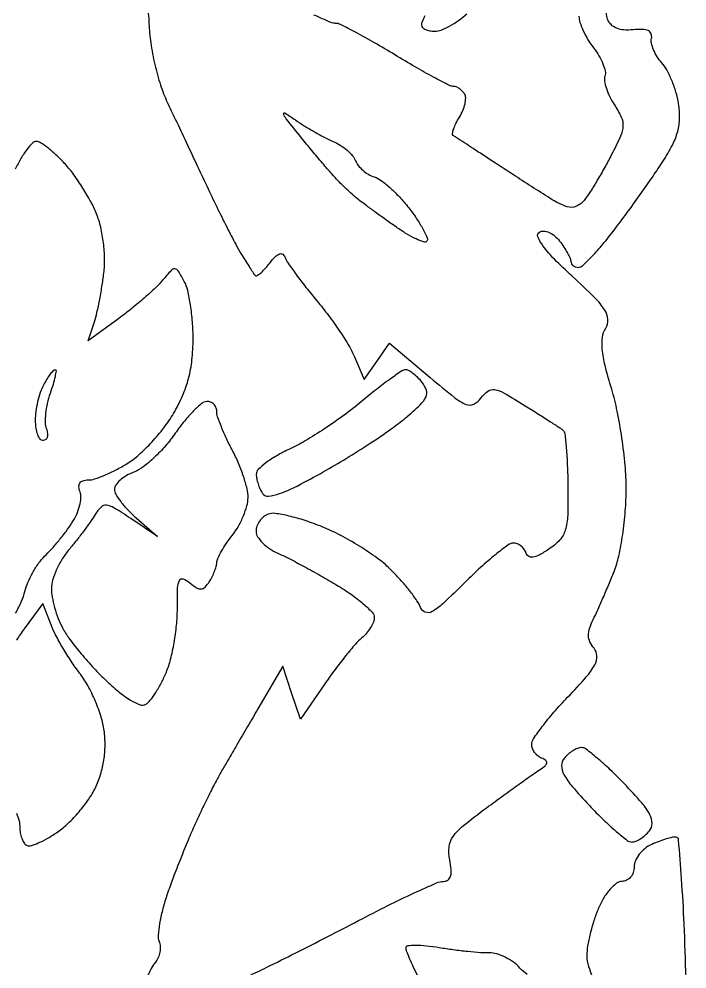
# Model space of a CAD drawing. Extents: x 0 to 102, y 0 to 135.
# Drawn here: x 50.67 to 57.84, y 90.43 to 100.64 of the extents above; entities that cross this region are included whole.
import ezdxf

# ---------------------------------------------------------------- set-up
doc = ezdxf.new("R2010")
doc.units = 0
doc.header["$MEASUREMENT"] = 0

msp = doc.modelspace()

# ---------------------------------------------------------------- linework, layer by layer
for points in [[(52.042633, 100.804074, -0.026624), (52.062041, 100.5894, 0.027952), (52.081547, 100.379845, 0.019943), (52.125732, 100.148333, 0.020143), (52.187077, 99.925594, 0.032917), (52.258759, 99.7434, -0.000118), (52.345697, 99.55893, -0.000051), (52.4615, 99.312997, -0.00005), (52.584714, 99.05119, -0.000066), (52.696839, 98.8128, 0.003802), (52.803737, 98.589864, 0.004133), (52.911124, 98.374731, 0.003888), (53.006044, 98.191969, 0.020176), (53.063246, 98.0937, 0.000456), (53.106598, 98.025827, 0.000541), (53.147662, 97.961816, 0.000469), (53.182421, 97.907876, 0.00348), (53.199167, 97.882333, 0.381009), (53.218581, 97.877263, 0.051251), (53.257086, 97.902216, 0.038488), (53.305172, 97.947405, 0.021291), (53.356925, 98.009233, -0.025737), (53.418846, 98.081886, -0.115485), (53.465158, 98.112465, -0.255735), (53.500056, 98.107293, -0.142077), (53.526499, 98.071828, 0.060737), (53.558069, 98.011148, 0.007795), (53.643076, 97.891226, 0.009019), (53.74919, 97.751719, 0.007406), (53.867351, 97.606528, -0.014307), (53.990123, 97.451346, -0.012371), (54.110132, 97.281802, -0.01254), (54.211256, 97.122689, -0.035061), (54.2712, 97.004965), (54.374078, 96.76223), (54.510382, 96.956831), (54.646685, 97.151431), (55.08365, 96.782976, 0.00675), (55.349317, 96.56503, 0.072174), (55.469443, 96.494736, 0.21273), (55.551306, 96.49751, 0.122189), (55.628449, 96.561994, -0.077358), (55.702897, 96.636384, -0.202717), (55.774987, 96.653309, -0.08862), (55.876869, 96.616557, -0.008549), (56.103392, 96.48075, -0.002112), (56.2471, 96.390372, -0.002929), (56.375088, 96.308069, -0.001819), (56.482047, 96.237844, -0.036704), (56.5128, 96.214075, -0.184959), (56.52993, 96.180656, -0.005839), (56.544876, 96.025747, -0.010632), (56.556658, 95.83972, -0.007089), (56.562595, 95.626261, -0.010163), (56.56043, 95.303019, -0.065641), (56.534798, 95.142261, -0.114873), (56.474082, 95.035712, -0.061091), (56.357548, 94.937144, -0.0205), (56.252819, 94.874502, -0.089285), (56.184486, 94.85186, -0.190303), (56.13967, 94.862555, -0.161042), (56.110353, 94.90184, 0.079973), (56.089706, 94.941369, 0.070216), (56.056886, 94.974468, 0.07247), (56.01732, 94.996327, 0.097164), (55.977, 95.003097, 0.153605), (55.91906, 94.983108, 0.011101), (55.783469, 94.878041, 0.01473), (55.62543, 94.741956, 0.010576), (55.45677, 94.58117, -0.007295), (55.222839, 94.355211, -0.059129), (55.103058, 94.266891, -0.216382), (55.031212, 94.260332, -0.223968), (54.980409, 94.310171, 0.062581), (54.941741, 94.384569, 0.016129), (54.861148, 94.493594, 0.01616), (54.760388, 94.612944, 0.015808), (54.651412, 94.726444, 0.036552), (54.514059, 94.842379, 0.018038), (54.324408, 94.969885, 0.017796), (54.117103, 95.088646, 0.024779), (53.923204, 95.178773, 0.017578), (53.739991, 95.245735, 0.021741), (53.564972, 95.294507, 0.020744), (53.417301, 95.32242, 0.128638), (53.341281, 95.313983, 0.082799), (53.292395, 95.285233, 0.065916), (53.250965, 95.240069, 0.066357), (53.222958, 95.186027, 0.086621), (53.2134, 95.131271, 0.139213), (53.230026, 95.072714, 0.056469), (53.281741, 95.006914, 0.05002), (53.357044, 94.944522, 0.044685), (53.44605, 94.895592, -0.015192), (53.562581, 94.840202, -0.005175), (53.728403, 94.752934, -0.00514), (53.909639, 94.652726, -0.005902), (54.08055, 94.553237, -0.018517), (54.234461, 94.453279, -0.025467), (54.364357, 94.351642, -0.024001), (54.460188, 94.260036, -0.192305), (54.4824, 94.20442, -0.095068), (54.472896, 94.154885, -0.042173), (54.443026, 94.095113, -0.039725), (54.399647, 94.035258, -0.042909), (54.34836, 93.984675, 0.040792), (54.280242, 93.918056, 0.009317), (54.176759, 93.794287, 0.009578), (54.062517, 93.646654, 0.009195), (53.952411, 93.492759), (53.690501, 93.112086), (53.594848, 93.396179), (53.499195, 93.680272), (53.232491, 93.222086, -0.000106), (53.121299, 93.031155, -0.0001), (53.007751, 92.836364, -0.000099), (52.907033, 92.663741, -0.000347), (52.841937, 92.5524, 0.012514), (52.782698, 92.445171, 0.004618), (52.704395, 92.291197, 0.004574), (52.621965, 92.121458, 0.005487), (52.547627, 91.9602, 0.007021), (52.473249, 91.787629, 0.004337), (52.390429, 91.582792, 0.004349), (52.3121, 91.378942, 0.007794), (52.251854, 91.210008, 0.018946), (52.207206, 91.059893, 0.022134), (52.176656, 90.914382, 0.021788), (52.161849, 90.790658, 0.11094), (52.171835, 90.722481, -0.080641), (52.18286, 90.669579, -0.055552), (52.178787, 90.608371, -0.054804), (52.16114, 90.548567, -0.071859), (52.131897, 90.499773, 0.051579), (52.087069, 90.431396, 0.006453), (52.00756, 90.272654, 0.007541)], [(53.1288, 90.350021, 0.00739), (53.327759, 90.444521, 0.002115), (53.633348, 90.596853, 0.002129), (53.976719, 90.771673, 0.00226), (54.311809, 90.945997, -0.005433), (54.627459, 91.10767, -0.00771), (54.911888, 91.244037, -0.004723), (55.152809, 91.352262, -0.103557), (55.227981, 91.368, 0.158462), (55.275376, 91.383407, 0.168407), (55.303237, 91.423399, 0.092381), (55.30963, 91.493789, 0.027732), (55.293575, 91.60065, -0.078808), (55.287017, 91.739266, -0.127085), (55.328725, 91.84913, -0.0691), (55.439633, 91.967319, -0.01132), (55.688703, 92.159251, -0.001458), (55.867767, 92.290083, -0.001686), (56.039129, 92.413642, -0.001505), (56.184928, 92.517361, -0.009937), (56.259, 92.567542, 0.028614), (56.316969, 92.610055, 0.180296), (56.335, 92.641255, 0.28126), (56.324334, 92.667877, 0.064065), (56.28015, 92.692791, -0.077342), (56.239721, 92.717016, -0.063828), (56.205464, 92.753855, -0.065276), (56.182288, 92.797177, -0.090465), (56.1744, 92.840415, -0.150355), (56.193047, 92.901024, -0.013282), (56.287667, 93.032582, -0.016434), (56.4123, 93.185781, -0.012059), (56.55999, 93.347554, 0.010295), (56.760557, 93.565695, 0.057173), (56.851425, 93.696085, 0.129705), (56.874179, 93.790517, 0.169393), (56.843338, 93.873173, -0.066046), (56.800112, 93.941994, -0.100583), (56.784182, 94.010511, -0.085696), (56.795292, 94.087649, -0.037243), (56.834656, 94.183834, 0.009518), (56.879546, 94.278236, 0.003548), (56.939123, 94.412459, 0.003514), (57.002015, 94.559724, 0.004245), (57.058908, 94.698882, 0.041648), (57.109248, 94.86374, 0.016938), (57.15111, 95.094787, 0.016594), (57.179642, 95.34806, 0.02004), (57.188954, 95.587182, 0.022131), (57.177515, 95.838917, 0.013702), (57.142931, 96.132998, 0.013738), (57.092728, 96.422105, 0.023969), (57.03319, 96.657888, -0.012258), (56.962752, 96.911655, -0.037388), (56.932258, 97.087718, -0.057252), (56.93452, 97.21608, -0.108105), (56.969606, 97.312988, 0.161151), (56.993039, 97.407437, 0.124832), (56.959018, 97.508493, 0.054886), (56.84929, 97.643414, 0.009393), (56.609232, 97.87138, -0.012376), (56.418426, 98.054751, -0.035148), (56.298211, 98.194541, -0.05704), (56.240131, 98.294577, -0.37335), (56.25609, 98.345702, -0.155893), (56.303002, 98.357395, -0.087446), (56.360633, 98.343324, -0.071812), (56.420475, 98.306031, -0.055501), (56.473438, 98.250222, -0.0168), (56.519031, 98.185644, -0.019329), (56.557976, 98.12104, -0.018781), (56.58654, 98.064286, -0.096889), (56.594709, 98.03025, 0.120859), (56.601747, 98.006043, 0.096164), (56.619645, 97.985438, 0.087492), (56.64566, 97.971586, 0.078853), (56.675819, 97.9668, 0.191897), (56.720248, 97.984503, 0.012326), (56.821066, 98.084843, 0.016602), (56.937254, 98.214694, 0.011512), (57.060156, 98.36865, 0.004881), (57.193077, 98.546836, 0.0034), (57.339749, 98.750406, 0.00343), (57.477792, 98.947624, 0.007094), (57.582378, 99.103946, 0.024707), (57.685241, 99.281105, 0.053007), (57.742417, 99.428197, 0.06129), (57.76271, 99.569748, 0.045241), (57.751557, 99.727788, 0.031873), (57.723676, 99.849833, 0.025871), (57.678899, 99.976391, 0.026595), (57.625185, 100.089033, 0.059425), (57.570387, 100.166304, -0.043349), (57.520927, 100.231511, -0.042251), (57.482967, 100.304816, -0.045447), (57.461049, 100.375036, -0.105988), (57.461021, 100.429836, 0.150424), (57.456716, 100.478651, 0.190675), (57.425674, 100.511091, 0.104782), (57.362791, 100.525271, 0.031157), (57.26388, 100.520389, -0.046322), (57.165175, 100.518511, -0.079698), (57.085348, 100.537422, -0.097452), (57.026443, 100.576518, -0.106434), (56.988947, 100.633939, -0.100497), (56.977838, 100.700214, -0.049003)], [(56.682, 100.666536, 0.079074), (56.692704, 100.599278, 0.028795), (56.727991, 100.509158, 0.027693), (56.778645, 100.413309, 0.029611), (56.838567, 100.325859, -0.032215), (56.89591, 100.241232, -0.037223), (56.938862, 100.153818, -0.040414), (56.963123, 100.075807, -0.139787), (56.960136, 100.023509, 0.127226), (56.955814, 99.970733, 0.036887), (56.975797, 99.890842, 0.034498), (57.012567, 99.800832, 0.030823), (57.062596, 99.713132, -0.035754), (57.136072, 99.581329, -0.124097), (57.154375, 99.486239, -0.09119), (57.128029, 99.377949, -0.014298), (57.032249, 99.179224, -0.007781), (56.959288, 99.04351, -0.006789), (56.878822, 98.90376, -0.006841), (56.802621, 98.779382, -0.020042), (56.745585, 98.696626, -0.126954), (56.654752, 98.623963, -0.188785), (56.554215, 98.619034, -0.058876), (56.395272, 98.694212, -0.004588), (55.998713, 98.947613, -0.000242), (55.755203, 99.106548, -0.000367), (55.543694, 99.244964, -0.000131), (55.361385, 99.36453, -0.009385), (55.331603, 99.384885, -0.28734), (55.322866, 99.405963, -0.039679), (55.334955, 99.454109, -0.035571), (55.360356, 99.514791, -0.022679), (55.397919, 99.581489, 0.039788), (55.434549, 99.652071, 0.045436), (55.457633, 99.72454, 0.05094), (55.465064, 99.788443, 0.142848), (55.453173, 99.831441, 0.056838), (55.428723, 99.862486, 0.049981), (55.396904, 99.88876, 0.052783), (55.362892, 99.906679, 0.09514), (55.332054, 99.9126, -0.119877), (55.284859, 99.92408, -0.004258), (55.118314, 100.012005, -0.007656), (54.922649, 100.121341, -0.005263), (54.704075, 100.251, 0.005882), (54.484899, 100.380649, 0.008424), (54.28736, 100.489995, 0.005077), (54.119655, 100.576996, 0.117639), (54.067666, 100.5894, -0.101688), (54.014592, 100.600307, -0.004139), (53.834632, 100.679302, -0.007085)], [(55.027272, 100.670243, 0.017578), (54.997413, 100.606738, 0.101436), (54.99, 100.570576, 0.203803), (55.000691, 100.545437, 0.083798), (55.031888, 100.524122, 0.063987), (55.078011, 100.509632, 0.044175), (55.132597, 100.5048, 0.092923), (55.201162, 100.517654, 0.03282), (55.292133, 100.560064, 0.031231), (55.388302, 100.620935, 0.031872), (55.475453, 100.692933, -0.017018)], [(50.629235, 94.250023, 0.021357), (50.693994, 94.379073, 0.04682), (50.729649, 94.48357, -0.041788), (50.761882, 94.581241, -0.027228), (50.814284, 94.687879, -0.027366), (50.877256, 94.787015, -0.046043), (50.941661, 94.861546, 0.019384), (51.011875, 94.934553, 0.010421), (51.092968, 95.029608, 0.010363), (51.171727, 95.130104, 0.015992), (51.235139, 95.220442, 0.040656), (51.283427, 95.309093, 0.041003), (51.316574, 95.404141, 0.044282), (51.33113, 95.491511, 0.1112), (51.321857, 95.555047, -0.076498), (51.31018, 95.608851, -0.16567), (51.321224, 95.649172, -0.167224), (51.354478, 95.674123, -0.07824), (51.408319, 95.6826, 0.079257), (51.478903, 95.693859, 0.020168), (51.587872, 95.734465, 0.020046), (51.710103, 95.791579, 0.019096), (51.829413, 95.859163, 0.044654), (51.954033, 95.952496, 0.022953), (52.093086, 96.089498, 0.022618), (52.224284, 96.244726, 0.031605), (52.325849, 96.395345, 0.029852), (52.423391, 96.587179, 0.038448), (52.488175, 96.773958, 0.03759), (52.524561, 96.971832, 0.026684), (52.5366, 97.197244, 0.019144), (52.529616, 97.379586, 0.018875), (52.508703, 97.56173, 0.019132), (52.478297, 97.719559, 0.065799), (52.441632, 97.816973, 0.015089), (52.377229, 97.929045, 0.247565), (52.341185, 97.950343, 0.223086), (52.300875, 97.933741, 0.01233), (52.208982, 97.82822, -0.030251), (52.133856, 97.747949, -0.010035), (52.014518, 97.639432, -0.009949), (51.877133, 97.524188, -0.011152), (51.740318, 97.418929), (51.409336, 97.175842), (51.475653, 97.380971, 0.022066), (51.503761, 97.483104, 0.0088), (51.533588, 97.625248, 0.008689), (51.560432, 97.77991, 0.010822), (51.579752, 97.9245, 0.036191), (51.58575, 98.078828, 0.025862), (51.571034, 98.251094, 0.026032), (51.538919, 98.418996, 0.039598), (51.492199, 98.559885, 0.026774), (51.428667, 98.690444, 0.016304), (51.340586, 98.837712, 0.016322), (51.243442, 98.978414, 0.027632), (51.152071, 99.088635, 0.018151), (51.063628, 99.177379, 0.023041), (50.975502, 99.252319, 0.021962), (50.897885, 99.307115, 0.143679), (50.852609, 99.3204, 0.202953), (50.811413, 99.30296, 0.030138), (50.751346, 99.23302, 0.029906), (50.687024, 99.136861, 0.021676), (50.626782, 99.022935, -0.014778)], [(50.638913, 92.101814, -0.03071), (50.666596, 92.017487, -0.064034), (50.6754, 91.949023, 0.043301), (50.680593, 91.889177, 0.044601), (50.696012, 91.831733, 0.04873), (50.718634, 91.784755, 0.118315), (50.745568, 91.757619, 0.211078), (50.788483, 91.75168, 0.030745), (50.873502, 91.781754, 0.030374), (50.975242, 91.832439, 0.021735), (51.082554, 91.900676, 0.038961), (51.19479, 91.992881, 0.024409), (51.311495, 92.116565, 0.024451), (51.415128, 92.250461, 0.040415), (51.487245, 92.37383, 0.038496), (51.543226, 92.517626, 0.035907), (51.578083, 92.671681, 0.035488), (51.590818, 92.830967, 0.035558), (51.580885, 92.990347, 0.042792), (51.548164, 93.137454, 0.024735), (51.485307, 93.30761, 0.024581), (51.404757, 93.473313, 0.037512), (51.317629, 93.607286, -0.016434), (51.227363, 93.734064, -0.012727), (51.137258, 93.87765, -0.012917), (51.059979, 94.016089, -0.030004), (51.011162, 94.124438), (50.923716, 94.354439), (50.722837, 94.082163, 0.016378), (50.639654, 93.961323, 0.012277)], [(57.831944, 90.331025, 0.004262), (57.811768, 90.907718, 0.007018), (57.783712, 91.394856, 0.001995), (57.752082, 91.81268, 0.351177), (57.723552, 91.843, 0.089714), (57.685415, 91.841527, 0.017886), (57.619151, 91.824373, 0.018392), (57.54246, 91.798459, 0.016224), (57.46455, 91.76597, 0.06194), (57.39176, 91.721217, 0.057571), (57.330115, 91.659004, 0.061637), (57.288242, 91.589571, 0.105277), (57.2742, 91.52362, -0.082948), (57.264272, 91.464187, -0.092637), (57.235655, 91.413714, -0.100597), (57.193032, 91.379963, -0.11785), (57.142983, 91.368, 0.166097), (57.084087, 91.34788, 0.04985), (57.014302, 91.281819, 0.043903), (56.945761, 91.186906, 0.035492), (56.889183, 91.074617, 0.02192), (56.842247, 90.946808, 0.017462), (56.802609, 90.805345, 0.017796), (56.775108, 90.671527, 0.041799), (56.7666, 90.569929, 0.079066), (56.784969, 90.454494, 0.015803), (56.856164, 90.257754, 0.016346)], [(56.124226, 90.368732, -0.053009), (56.047973, 90.436877, 0.052777), (55.977305, 90.500091, 0.041738), (55.889346, 90.552923, 0.043073), (55.798307, 90.588378, 0.076938), (55.71885, 90.598905, -0.023761), (55.626186, 90.601282, -0.007307), (55.486849, 90.613544, -0.007293), (55.331131, 90.631842, -0.007936), (55.18035, 90.654235, 0.014688), (55.042478, 90.672811, 0.02503), (54.926418, 90.679144, 0.023102), (54.838791, 90.675484, 0.388687), (54.8208, 90.655838, 0.08995), (54.827116, 90.621012, 0.009355), (54.857901, 90.543384, 0.011377), (54.898734, 90.451703, 0.008873), (54.947101, 90.353958, -0.034232)]]:
    msp.add_lwpolyline(points, format="xyb")
for points in [[(53.6364, 99.551456, 0.013685), (53.731416, 99.488699, 0.009407), (53.842324, 99.422588, 0.00949), (53.951564, 99.362947, 0.019004), (54.040418, 99.320816, -0.040618), (54.117627, 99.280035, -0.036172), (54.190468, 99.225863, -0.037993), (54.248869, 99.167191, -0.085388), (54.280883, 99.11339, 0.077925), (54.310457, 99.061971, 0.045636), (54.359947, 99.010799, 0.04434), (54.420284, 98.967516, 0.056641), (54.482704, 98.939603, -0.084535), (54.556933, 98.901336, -0.023443), (54.658222, 98.817475, -0.022963), (54.765713, 98.710211, -0.022237), (54.864133, 98.592426, -0.016123), (54.948024, 98.474757, -0.025458), (55.011338, 98.36822, -0.022865), (55.052271, 98.281179, -0.303665), (55.045714, 98.248114, -0.28689), (55.012946, 98.240558, -0.025671), (54.931049, 98.2736, -0.027268), (54.830485, 98.327153, -0.017565), (54.719921, 98.39943, -0.001709), (54.604591, 98.481336, -0.001693), (54.489452, 98.564289, -0.001659), (54.389189, 98.637551, -0.006567), (54.328286, 98.683609, -0.013301), (54.276729, 98.725921, -0.006564), (54.213395, 98.782253, -0.006508), (54.149156, 98.842469, -0.009447), (54.094182, 98.8974, -0.012283), (54.029688, 98.967702, -0.003036), (53.927475, 99.08621, -0.003104), (53.812074, 99.22338, -0.003105), (53.698396, 99.361959, -0.002425), (53.53638, 99.563979, -0.088961), (53.508405, 99.615971, -0.701876), (53.522558, 99.627024, -0.012532)], [(51.054676, 96.867, -0.456547), (51.064502, 96.855665, -0.016541), (51.053242, 96.792135, -0.020245), (51.032332, 96.709896, -0.011491), (51.000754, 96.612141, 0.028889), (50.97031, 96.505331, 0.028453), (50.952193, 96.395182, 0.029675), (50.947602, 96.297133, 0.088698), (50.9602, 96.231441, -0.056461), (50.972688, 96.183258, -0.100871), (50.970233, 96.142566, -0.147633), (50.953702, 96.115871, -0.18279), (50.926545, 96.1056, -0.23563), (50.895134, 96.121273, -0.071165), (50.868671, 96.169362, -0.054384), (50.850582, 96.239529, -0.035929), (50.8446, 96.322662, -0.033505), (50.850977, 96.417726, -0.023039), (50.870326, 96.52403, -0.023296), (50.898582, 96.625071, -0.043057), (50.932177, 96.703362, -0.015482), (50.968267, 96.766051, -0.022324), (51.004286, 96.818931, -0.019182), (51.036588, 96.858798, -0.216143)], [(54.819653, 96.867, 0.150898), (54.778629, 96.854331, 0.00642), (54.652976, 96.766152, 0.010523), (54.50578, 96.655225, 0.007247), (54.343562, 96.523686, -0.016072), (54.159899, 96.380056, -0.011794), (53.947632, 96.23234, -0.011942), (53.739872, 96.101943, -0.025796), (53.57295, 96.013972, 0.022291), (53.435341, 95.942676, 0.030835), (53.319398, 95.866008, 0.031469), (53.235492, 95.794061, 0.205721), (53.214695, 95.743936, 0.048149), (53.21983, 95.696893, 0.026476), (53.234613, 95.640847, 0.026156), (53.255808, 95.585066, 0.037712), (53.28068, 95.538528, 0.28445), (53.342514, 95.508633, 0.058714), (53.465904, 95.536384, 0.034176), (53.653082, 95.617034, 0.009455), (53.935035, 95.768903, 0.009172), (54.182252, 95.914193, 0.007835), (54.437457, 96.0761, 0.007915), (54.664888, 96.230641, 0.022183), (54.817369, 96.348258, 0.013734), (54.977064, 96.490842, 0.094059), (55.038631, 96.575833, 0.19161), (55.043056, 96.648632, 0.093978), (54.99736, 96.731232, 0.026044), (54.949448, 96.783201, 0.030389), (54.898679, 96.827118, 0.03171), (54.852018, 96.858293, 0.132163)], [(52.68465, 96.525389, 0.166536), (52.630119, 96.504839, 0.0243), (52.541347, 96.42394, 0.025265), (52.442493, 96.314068, 0.019231), (52.345308, 96.184537, -0.027472), (52.240405, 96.049414, -0.025255), (52.118483, 95.922562, -0.026112), (51.998139, 95.820683, -0.071865), (51.901158, 95.766842, 0.04053), (51.820586, 95.728482, 0.048731), (51.752452, 95.679558, 0.056021), (51.705456, 95.627959, 0.158001), (51.6906, 95.582122, 0.134645), (51.705156, 95.529049, 0.029003), (51.758941, 95.449299, 0.0283), (51.83419, 95.361384, 0.023736), (51.92325, 95.276936), (52.1559, 95.076417), (51.866019, 95.269001, 0.009741), (51.685255, 95.384081, 0.109725), (51.605278, 95.411374, 0.228849), (51.547542, 95.390973, 0.059574), (51.485319, 95.311158, -0.017971), (51.437433, 95.237925, -0.006735), (51.365293, 95.138674, -0.006662), (51.283749, 95.032581, -0.008035), (51.204253, 94.935216, 0.037205), (51.131431, 94.834579, 0.03165), (51.069861, 94.718796, 0.032875), (51.027343, 94.605746, 0.073501), (51.013903, 94.515149, 0.046596), (51.022338, 94.424311, 0.022585), (51.049059, 94.31064, 0.022176), (51.08781, 94.193856, 0.029681), (51.133727, 94.092149, 0.038147), (51.20265, 93.982136, 0.013321), (51.317636, 93.834762, 0.01314), (51.453293, 93.678675, 0.014961), (51.591391, 93.536738, 0.019887), (51.735644, 93.407793, 0.036715), (51.863928, 93.316932, 0.044945), (51.968126, 93.266208, 0.233293), (52.029996, 93.272115, 0.091011), (52.076516, 93.314176, 0.022206), (52.135975, 93.39929, 0.022026), (52.196445, 93.50458, 0.020377), (52.249132, 93.617511, 0.037341), (52.294539, 93.754012, 0.018375), (52.332659, 93.93309, 0.018122), (52.358775, 94.122876, 0.025134), (52.3674, 94.294342, -0.007291), (52.370749, 94.523949, -0.10312), (52.389768, 94.603501, -0.393834), (52.429448, 94.619361, -0.080828), (52.500748, 94.577449, 0.03121), (52.574529, 94.523617, 0.156052), (52.623407, 94.510703, 0.190605), (52.665026, 94.529689, 0.050531), (52.710952, 94.58824, 0.025872), (52.740606, 94.640951, 0.022563), (52.766166, 94.698872, 0.023193), (52.784487, 94.753412, 0.060116), (52.790986, 94.7943, -0.101344), (52.802092, 94.839778, -0.019034), (52.841826, 94.916177, -0.019658), (52.896032, 95.003222, -0.016882), (52.9596, 95.0904, 0.037359), (53.023067, 95.185371, 0.03005), (53.076993, 95.295777, 0.03097), (53.114481, 95.404391, 0.065233), (53.126919, 95.492557, 0.061169), (53.116233, 95.587294, 0.021163), (53.078545, 95.719942, 0.020661), (53.024227, 95.864046, 0.022561), (52.9596, 95.998904, -0.012869), (52.894823, 96.127614, -0.014945), (52.840103, 96.253292, -0.014031), (52.800216, 96.361653, -0.081338), (52.7904, 96.421597, 0.098576), (52.782319, 96.462185, 0.100766), (52.759336, 96.496225, 0.101355), (52.725001, 96.518428, 0.100932)], [(56.706861, 92.8062, 0.099164), (56.665984, 92.798013, 0.041345), (56.615824, 92.772026, 0.038796), (56.565066, 92.734376, 0.040601), (56.521565, 92.689862, 0.183626), (56.494829, 92.611681, 0.11546), (56.520292, 92.517328, 0.054414), (56.609745, 92.387193, 0.011495), (56.794594, 92.182262, 0.010923), (56.942502, 92.032376, 0.01541), (57.081154, 91.905933, 0.011524), (57.200328, 91.808471, 0.167147), (57.251129, 91.791, 0.102931), (57.291516, 91.799403, 0.040498), (57.341871, 91.826341, 0.037909), (57.393302, 91.865275, 0.0386), (57.437931, 91.911311, 0.172102), (57.467386, 91.991538, 0.126099), (57.444672, 92.084406, 0.057324), (57.356505, 92.211831, 0.01106), (57.166692, 92.418911, 0.011107), (57.018078, 92.567271, 0.015591), (56.878543, 92.692434, 0.011814), (56.758634, 92.788676, 0.164644)]]:
    msp.add_lwpolyline(points, format="xyb", close=True)

doc.saveas('drawing.dxf')
